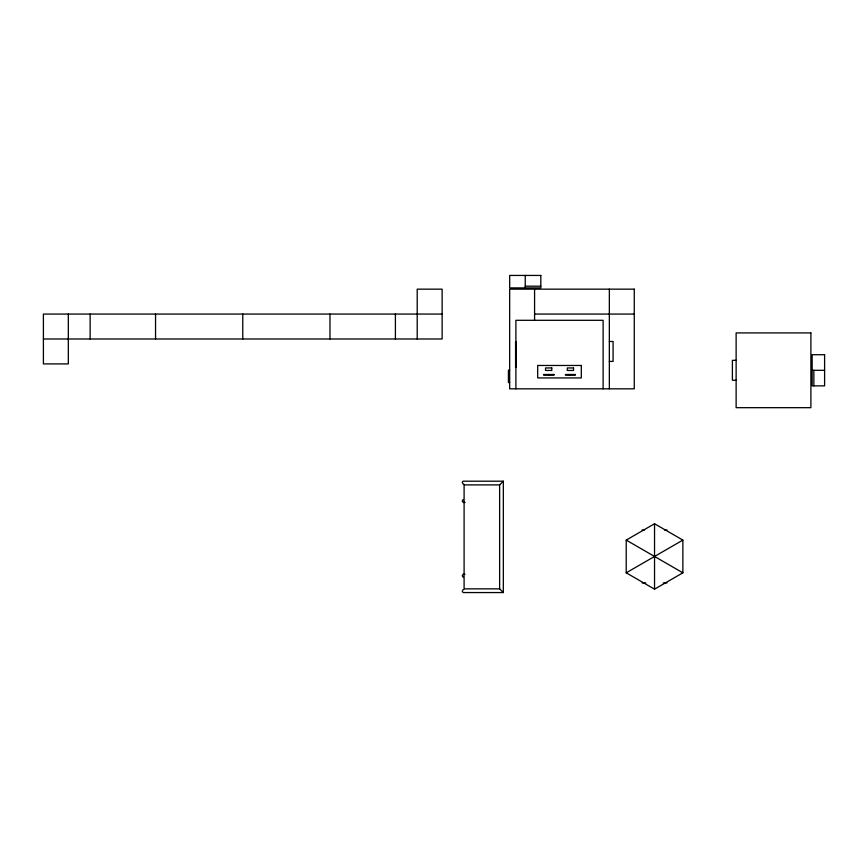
<?xml version="1.0" encoding="UTF-8"?>
<svg xmlns="http://www.w3.org/2000/svg" width="868" height="868" viewBox="0 0 868 868"><rect width="100%" height="100%" fill="white"/><g stroke="black" fill="none" stroke-linecap="round" stroke-linejoin="round"><path stroke-width="1.3" d="M515.581 354.567L516.2 354.567M463.165 589.556L462.232 591.401L463.165 592.562L503.331 592.562L503.331 481.197L463.056 481.197L462.232 482.358L463.273 484.203L465.139 484.897L499.632 484.897L503.331 481.197M463.056 499.599L462.232 501.107L463.273 502.507L465.139 502.398M626.219 540.102L654.537 523.751L682.866 540.102L682.866 572.815L654.537 589.166L626.219 572.815L626.219 540.102L682.866 572.815M626.219 572.815L682.866 540.102M548.598 374.499L548.598 375.128M570.406 374.499L570.406 375.128M525.238 286.18L540.818 286.18M442.127 314.064L43.4 314.064L43.4 363.909L68.322 363.909L68.322 314.064M534.579 314.064L634.269 314.064M43.4 338.987L442.127 338.987L442.127 289.152L417.204 289.152L417.204 338.987M609.347 341.482L613.079 341.482L613.079 361.413L609.347 361.413M515.581 343.305L516.2 343.305M736.129 360.329L732.397 360.329L732.397 380.271L736.129 380.271M515.581 365.829L516.2 365.829M509.668 370.137L508.42 370.137L508.42 382.604L509.668 382.604M812.144 370.3L824.6 370.3M642.081 529.979L644.577 529.979M664.508 529.979L667.004 529.979M465.031 574.258L463.165 574.258L462.232 575.755L463.165 577.263M642.081 582.938L645.814 582.938M663.26 582.938L667.004 582.938M465.031 588.862L499.632 588.862L503.331 592.562M813.859 370.3L813.859 385.869M654.537 523.751L654.537 589.166M609.347 289.152L609.347 388.831M603.119 388.831L603.119 320.303L515.896 320.303L515.896 388.831M534.579 289.152L534.579 320.303M525.238 275.438L525.238 287.905M499.632 484.897L499.632 588.862M464.098 484.398L464.098 589.361M395.407 314.064L395.407 338.987M329.981 314.064L329.981 338.987M242.769 314.064L242.769 338.987M155.546 314.064L155.546 338.987M90.131 314.064L90.131 338.987M540.818 275.438L509.668 275.438L509.668 287.905L540.818 287.905L540.818 275.438M634.269 289.152L509.668 289.152L509.668 388.831L634.269 388.831L634.269 289.152M810.896 332.921L736.129 332.921L736.129 407.678L810.896 407.678L810.896 332.921M516.2 342.101L515.581 342.101L515.581 367.023L516.2 367.023L516.2 342.101M824.6 354.719L812.144 354.719L812.144 385.869L824.6 385.869L824.6 354.719M581.31 365.471L537.693 365.471L537.693 377.927L581.31 377.927L581.31 365.471M551.798 367.956L545.527 367.956L545.527 370.452L551.798 370.452L551.798 367.956M573.542 367.956L567.271 367.956L567.271 370.452L573.542 370.452L573.542 367.956M554.055 374.499L543.618 374.499L543.618 375.128L554.055 375.128L554.055 374.499M575.386 374.499L565.426 374.499L565.426 375.128L575.386 375.128L575.386 374.499"/></g></svg>
